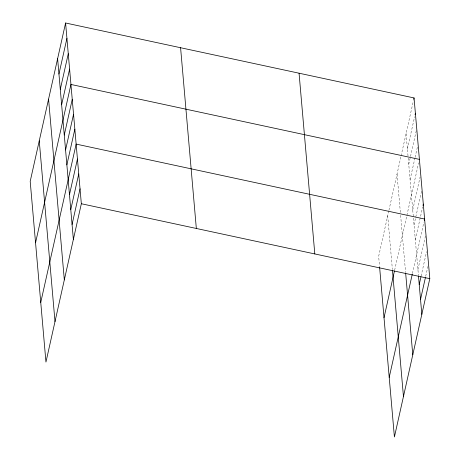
<?xml version="1.0" encoding="UTF-8"?>
<svg xmlns="http://www.w3.org/2000/svg" width="460" height="460" viewBox="0 0 460 460"><rect width="100%" height="100%" fill="white"/><g stroke="black" fill="none" stroke-linecap="round" stroke-linejoin="round"><path stroke-width="0.34" stroke-dasharray="2.3 1.72" d="M388.792 210.916L378.66 256.26L379.575 266.737M388.947 210.226L400.93 156.63M401.085 155.934L413.425 100.728M407.416 148.965L414.609 116.794M408.756 164.329L416.57 129.358M410.096 179.688L414.937 158.01M415.098 157.308L417.438 146.82M394.617 270.284L418.623 162.88M412.729 209.961L420.078 177.094M414.029 224.877L421.849 189.905M415.328 239.786L422.677 206.914M412.419 273.539L423.821 222.525M417.927 269.606L425.747 234.634M421.107 276.127L426.575 251.649M425.69 276.351L427.875 266.558M406.077 133.601L408.147 157.343M408.21 158.044L418.422 275.287M397.032 174.081L400.378 212.486M400.62 215.28L405.599 272.452M387.705 215.786L392.391 269.554"/><path stroke-width="0.69" d="M65.59 23L30.199 181.332L45.948 362.066L81.34 203.74L65.59 23L414.052 97.934L429.801 278.668L394.41 437L379.632 267.433M58.955 74.031L66.93 38.364M60.294 89.395L68.27 53.728M61.634 104.759L69.604 69.086M35.552 242.782L70.943 84.45L419.405 159.384M64.273 135.033L72.243 99.36M65.573 149.943L73.543 114.275M66.872 164.852L74.842 129.185M40.75 302.427L76.141 144.095L424.603 219.029L424.292 220.426M69.471 194.672L77.441 159.005M70.771 209.587L78.74 173.914M72.07 224.497L80.04 188.824M413.735 99.331L414.052 97.934M415.075 114.695L415.391 113.292M384.014 317.71L394.461 270.98M422.993 205.516L423.303 204.113M389.212 377.355L412.263 274.235M419.227 284.516L420.946 276.822M420.526 299.431L425.373 277.748M81.34 203.74L429.801 278.668M418.485 275.994L421.826 314.341M405.662 273.165L412.781 354.815M392.455 270.25L403.46 396.52M299.058 73.203L314.807 253.943M180.584 47.725L196.334 228.465M57.615 58.667L73.37 239.407M48.57 99.147L64.319 279.887M39.249 140.852L54.999 321.592"/></g></svg>
